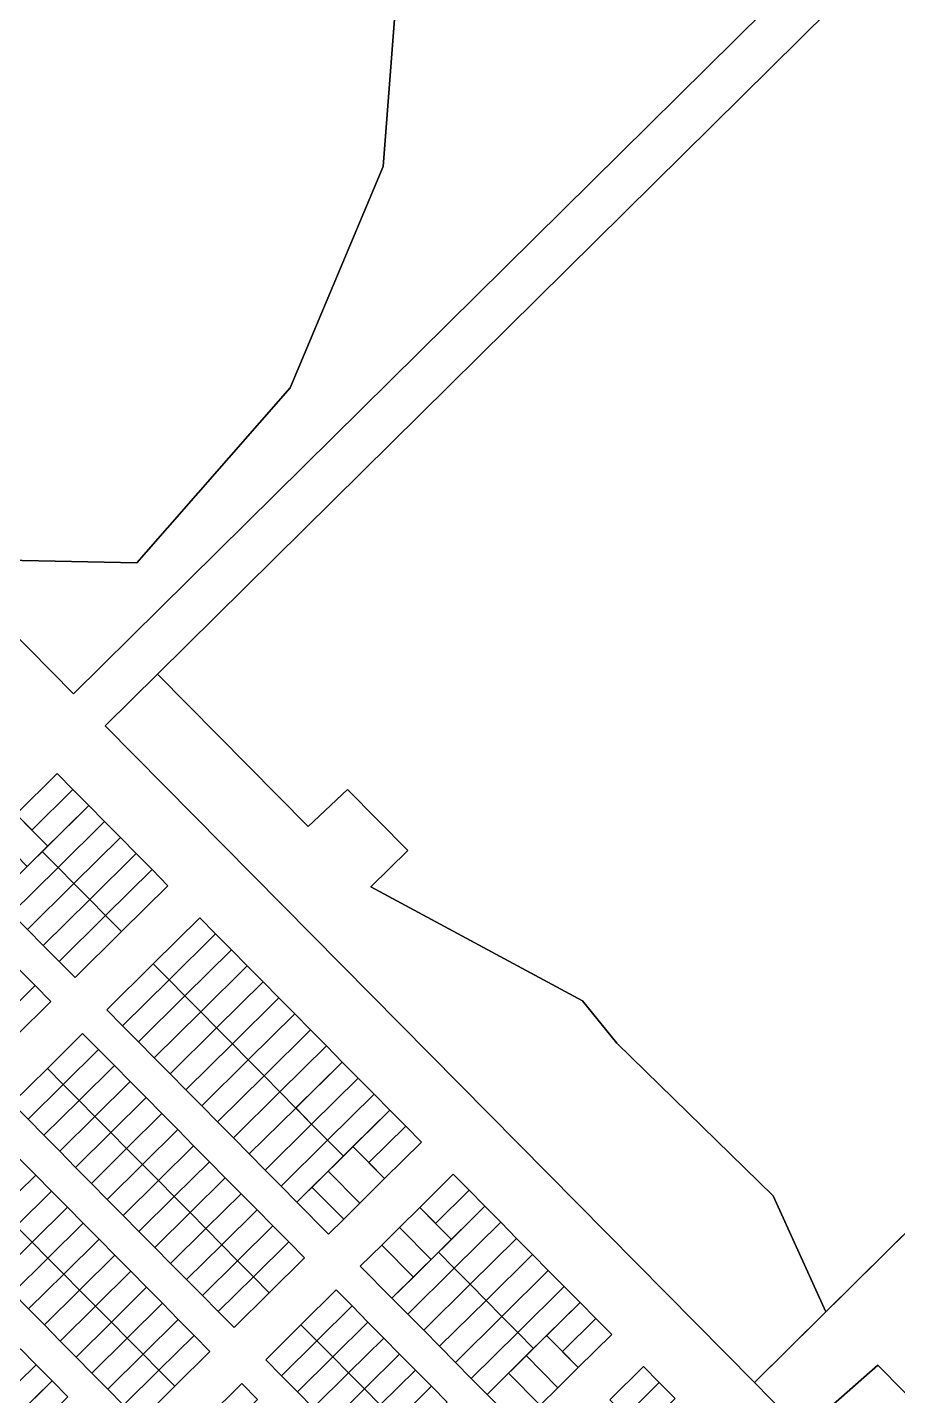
# Model space of a CAD drawing. Header units: metres. Extents: x 5590187 to 5598444, y 6961268 to 6971080.
# Drawn here: x 5596556 to 5596942, y 6967304 to 6967911 of the extents above; entities that cross this region are included whole.
import ezdxf

# ---------------------------------------------------------------- set-up
doc = ezdxf.new("R2010")
doc.units = ezdxf.units.M
doc.layers.add('zz_catastro_fontana', color=7, linetype='Continuous')

msp = doc.modelspace()

# ---------------------------------------------------------------- linework, layer by layer
at = {"layer": 'zz_catastro_fontana'}
for points in [[(5596397.37, 6968485.28), (5596588.7, 6968292.28), (5596603.93, 6968171.74), (5596621.83, 6968124.83), (5596680.43, 6968051.6), (5596722.17, 6967960.72), (5596713.71, 6967849.04), (5596672.45, 6967750.86), (5596604.34, 6967673.19), (5596517.06, 6967674.97), (5596136.27, 6968060.03), (5596189.78, 6968126.59), (5596301.01, 6968059.31), (5596454.98, 6967922.91), (5596477.33, 6967920.97), (5596539.96, 6967915.52), (5596583.16, 6967935.02), (5596597.17, 6967998.49), (5596506.6, 6968111.65), (5596423.83, 6968215.07), (5596397.37, 6968485.28)], [(5596517.06, 6967674.97), (5596604.34, 6967673.19), (5596672.45, 6967750.86), (5596713.71, 6967849.04), (5596722.17, 6967960.72), (5596680.43, 6968051.6), (5596621.83, 6968124.83), (5596603.93, 6968171.74), (5596588.7, 6968292.28), (5596921.08, 6967956.17), (5596576.23, 6967615.14), (5596517.06, 6967674.97)], [(5596613.59, 6967623.95), (5596924.48, 6967931.4), (5596944.64, 6967950.95), (5597028.52, 6967820.13), (5597012.1, 6967797.82), (5597075.17, 6967736.17), (5597115.36, 6967767.23), (5597149.49, 6967665.72), (5597109.24, 6967616.12), (5597126.76, 6967598.97), (5597087.94, 6967516.91), (5596910.11, 6967341.05), (5596886.72, 6967392.46), (5596817.31, 6967460.23), (5596802.08, 6967478.92), (5596708.15, 6967529.48), (5596724.58, 6967545.73), (5596697.86, 6967572.75), (5596680.41, 6967556.38), (5596613.59, 6967623.95)], [(5596899.76, 6967287.99), (5596878.35, 6967309.64), (5597087.94, 6967516.91), (5597126.76, 6967598.97), (5597109.24, 6967616.12), (5597149.49, 6967665.72), (5597185.65, 6967625.21), (5597312.88, 6967374.07), (5597253.72, 6967334.54), (5597210.67, 6967397.96), (5597187.87, 6967383.07), (5597033.94, 6967255.38), (5597004.69, 6967225.45), (5596983.2, 6967253.41), (5596979.71, 6967270.16), (5596933.1, 6967317.31), (5596899.76, 6967287.99)], [(5596613.59, 6967623.95), (5596680.41, 6967556.38), (5596697.86, 6967572.75), (5596724.58, 6967545.73), (5596708.15, 6967529.48), (5596802.08, 6967478.92), (5596817.31, 6967460.23), (5596886.72, 6967392.46), (5596910.11, 6967341.05), (5596878.35, 6967309.64), (5596590.29, 6967600.92), (5596613.59, 6967623.95)], [(5596568.96, 6967579.82), (5596576, 6967572.71), (5596557.81, 6967554.73), (5596550.78, 6967561.84), (5596568.96, 6967579.82)], [(5596576, 6967572.71), (5596583.03, 6967565.6), (5596564.85, 6967547.62), (5596557.81, 6967554.73), (5596576, 6967572.71)], [(5596550.78, 6967561.84), (5596564.85, 6967547.62), (5596555.76, 6967538.63), (5596541.69, 6967552.86), (5596550.78, 6967561.84)], [(5596583.03, 6967565.6), (5596590.06, 6967558.49), (5596569.44, 6967538.1), (5596562.41, 6967545.21), (5596583.03, 6967565.6)], [(5596590.06, 6967558.49), (5596597.09, 6967551.38), (5596576.47, 6967530.99), (5596569.44, 6967538.1), (5596590.06, 6967558.49)], [(5596597.09, 6967551.38), (5596604.12, 6967544.27), (5596583.5, 6967523.88), (5596576.47, 6967530.99), (5596597.09, 6967551.38)], [(5596562.41, 6967545.21), (5596569.44, 6967538.1), (5596548.82, 6967517.71), (5596541.79, 6967524.82), (5596562.41, 6967545.21)], [(5596604.12, 6967544.27), (5596611.15, 6967537.16), (5596590.53, 6967516.77), (5596583.5, 6967523.88), (5596604.12, 6967544.27)], [(5596569.44, 6967538.1), (5596576.47, 6967530.99), (5596555.85, 6967510.6), (5596548.82, 6967517.71), (5596569.44, 6967538.1)], [(5596611.15, 6967537.16), (5596618.18, 6967530.05), (5596597.56, 6967509.66), (5596590.53, 6967516.77), (5596611.15, 6967537.16)], [(5596576.47, 6967530.99), (5596583.5, 6967523.88), (5596562.88, 6967503.49), (5596555.85, 6967510.6), (5596576.47, 6967530.99)], [(5596583.5, 6967523.88), (5596590.53, 6967516.77), (5596569.91, 6967496.38), (5596562.88, 6967503.49), (5596583.5, 6967523.88)], [(5596590.53, 6967516.77), (5596597.56, 6967509.66), (5596576.94, 6967489.27), (5596569.91, 6967496.38), (5596590.53, 6967516.77)], [(5596632.25, 6967515.83), (5596639.28, 6967508.72), (5596618.65, 6967488.32), (5596611.62, 6967495.43), (5596632.25, 6967515.83)], [(5596639.28, 6967508.72), (5596646.31, 6967501.61), (5596625.69, 6967481.22), (5596618.66, 6967488.33), (5596639.28, 6967508.72)], [(5596646.31, 6967501.61), (5596653.34, 6967494.5), (5596632.72, 6967474.11), (5596625.69, 6967481.22), (5596646.31, 6967501.61)], [(5596611.62, 6967495.43), (5596618.65, 6967488.32), (5596598.02, 6967467.92), (5596590.99, 6967475.03), (5596611.62, 6967495.43)], [(5596653.34, 6967494.5), (5596660.37, 6967487.39), (5596639.75, 6967466.99), (5596632.71, 6967474.1), (5596653.34, 6967494.5)], [(5596552.22, 6967492.94), (5596559.25, 6967485.83), (5596543.6, 6967470.36), (5596536.57, 6967477.47), (5596552.22, 6967492.94)], [(5596618.65, 6967488.32), (5596625.68, 6967481.21), (5596605.06, 6967460.82), (5596598.03, 6967467.93), (5596618.65, 6967488.32)], [(5596559.25, 6967485.83), (5596566.28, 6967478.72), (5596550.64, 6967463.25), (5596543.6, 6967470.36), (5596559.25, 6967485.83)], [(5596660.37, 6967487.39), (5596667.41, 6967480.28), (5596646.78, 6967459.88), (5596639.75, 6967466.99), (5596660.37, 6967487.39)], [(5596625.68, 6967481.21), (5596632.71, 6967474.1), (5596612.09, 6967453.71), (5596605.06, 6967460.82), (5596625.68, 6967481.21)], [(5596667.41, 6967480.28), (5596674.44, 6967473.17), (5596653.82, 6967452.78), (5596646.79, 6967459.89), (5596667.41, 6967480.28)], [(5596632.71, 6967474.1), (5596639.75, 6967466.99), (5596619.12, 6967446.59), (5596612.09, 6967453.7), (5596632.71, 6967474.1)], [(5596674.44, 6967473.17), (5596681.47, 6967466.06), (5596660.85, 6967445.67), (5596653.82, 6967452.78), (5596674.44, 6967473.17)], [(5596580.34, 6967464.5), (5596587.37, 6967457.39), (5596571.73, 6967441.92), (5596564.7, 6967449.03), (5596580.34, 6967464.5)], [(5596639.75, 6967466.99), (5596646.78, 6967459.88), (5596626.15, 6967439.48), (5596619.12, 6967446.59), (5596639.75, 6967466.99)], [(5596681.47, 6967466.06), (5596688.5, 6967458.95), (5596667.88, 6967438.56), (5596660.85, 6967445.67), (5596681.47, 6967466.06)], [(5596587.37, 6967457.39), (5596594.41, 6967450.28), (5596578.76, 6967434.81), (5596571.73, 6967441.92), (5596587.37, 6967457.39)], [(5596646.78, 6967459.88), (5596653.81, 6967452.77), (5596633.19, 6967432.38), (5596626.16, 6967439.49), (5596646.78, 6967459.88)], [(5596688.5, 6967458.95), (5596695.53, 6967451.84), (5596674.9, 6967431.44), (5596667.87, 6967438.55), (5596688.5, 6967458.95)], [(5596653.81, 6967452.77), (5596660.84, 6967445.66), (5596640.22, 6967425.27), (5596633.19, 6967432.38), (5596653.81, 6967452.77)], [(5596695.53, 6967451.84), (5596702.56, 6967444.73), (5596681.94, 6967424.34), (5596674.91, 6967431.45), (5596695.53, 6967451.84)], [(5596564.7, 6967449.03), (5596571.73, 6967441.92), (5596556.09, 6967426.45), (5596549.06, 6967433.56), (5596564.7, 6967449.03)], [(5596594.41, 6967450.28), (5596601.44, 6967443.17), (5596585.79, 6967427.7), (5596578.76, 6967434.81), (5596594.41, 6967450.28)], [(5596660.84, 6967445.66), (5596667.87, 6967438.55), (5596647.25, 6967418.16), (5596640.22, 6967425.27), (5596660.84, 6967445.66)], [(5596571.73, 6967441.92), (5596578.76, 6967434.81), (5596563.12, 6967419.34), (5596556.09, 6967426.45), (5596571.73, 6967441.92)], [(5596601.44, 6967443.17), (5596608.47, 6967436.06), (5596592.83, 6967420.59), (5596585.79, 6967427.7), (5596601.44, 6967443.17)], [(5596702.56, 6967444.73), (5596709.6, 6967437.62), (5596688.98, 6967417.23), (5596681.94, 6967424.34), (5596702.56, 6967444.73)], [(5596578.76, 6967434.81), (5596585.79, 6967427.7), (5596570.15, 6967412.23), (5596563.12, 6967419.34), (5596578.76, 6967434.81)], [(5596608.47, 6967436.06), (5596615.5, 6967428.95), (5596599.86, 6967413.48), (5596592.83, 6967420.59), (5596608.47, 6967436.06)], [(5596667.87, 6967438.55), (5596674.9, 6967431.44), (5596654.28, 6967411.04), (5596647.24, 6967418.15), (5596667.87, 6967438.55)], [(5596709.6, 6967437.62), (5596716.63, 6967430.51), (5596696.01, 6967410.12), (5596688.98, 6967417.23), (5596709.6, 6967437.62)], [(5596585.79, 6967427.7), (5596592.83, 6967420.59), (5596577.18, 6967405.12), (5596570.15, 6967412.23), (5596585.79, 6967427.7)], [(5596615.5, 6967428.95), (5596622.53, 6967421.84), (5596606.89, 6967406.37), (5596599.86, 6967413.48), (5596615.5, 6967428.95)], [(5596674.9, 6967431.44), (5596681.94, 6967424.33), (5596661.32, 6967403.94), (5596654.28, 6967411.05), (5596674.9, 6967431.44)], [(5596716.63, 6967430.51), (5596723.66, 6967423.4), (5596707.29, 6967407.21), (5596700.26, 6967414.32), (5596716.63, 6967430.51)], [(5596622.53, 6967421.84), (5596629.56, 6967414.73), (5596613.92, 6967399.26), (5596606.89, 6967406.37), (5596622.53, 6967421.84)], [(5596681.94, 6967424.33), (5596688.97, 6967417.22), (5596668.35, 6967396.83), (5596661.32, 6967403.94), (5596681.94, 6967424.33)], [(5596723.66, 6967423.4), (5596730.69, 6967416.29), (5596714.32, 6967400.1), (5596707.29, 6967407.21), (5596723.66, 6967423.4)], [(5596592.83, 6967420.59), (5596599.86, 6967413.48), (5596584.21, 6967398.01), (5596577.18, 6967405.12), (5596592.83, 6967420.59)], [(5596688.97, 6967417.22), (5596696, 6967410.11), (5596675.38, 6967389.72), (5596668.35, 6967396.83), (5596688.97, 6967417.22)], [(5596599.86, 6967413.48), (5596606.89, 6967406.37), (5596591.25, 6967390.9), (5596584.21, 6967398.01), (5596599.86, 6967413.48)], [(5596629.56, 6967414.73), (5596636.59, 6967407.62), (5596620.95, 6967392.15), (5596613.92, 6967399.26), (5596629.56, 6967414.73)], [(5596700.26, 6967414.32), (5596714.32, 6967400.1), (5596703.29, 6967389.19), (5596689.22, 6967403.41), (5596700.26, 6967414.32)], [(5596552.45, 6967408.79), (5596559.49, 6967401.68), (5596543.84, 6967386.21), (5596536.81, 6967393.32), (5596552.45, 6967408.79)], [(5596606.89, 6967406.37), (5596613.92, 6967399.26), (5596598.28, 6967383.79), (5596591.25, 6967390.9), (5596606.89, 6967406.37)], [(5596636.59, 6967407.62), (5596643.63, 6967400.51), (5596627.98, 6967385.04), (5596620.95, 6967392.15), (5596636.59, 6967407.62)], [(5596689.22, 6967403.41), (5596703.29, 6967389.19), (5596696.14, 6967382.12), (5596682.08, 6967396.34), (5596689.22, 6967403.41)], [(5596559.49, 6967401.68), (5596566.52, 6967394.57), (5596550.87, 6967379.1), (5596543.84, 6967386.21), (5596559.49, 6967401.68)], [(5596613.92, 6967399.26), (5596620.95, 6967392.15), (5596605.31, 6967376.68), (5596598.28, 6967383.79), (5596613.92, 6967399.26)], [(5596643.63, 6967400.51), (5596650.66, 6967393.4), (5596635.02, 6967377.93), (5596627.98, 6967385.04), (5596643.63, 6967400.51)], [(5596744.75, 6967402.07), (5596751.78, 6967394.96), (5596736.92, 6967380.26), (5596729.89, 6967387.37), (5596744.75, 6967402.07)], [(5597233.21, 6967364.75), (5597026.25, 6967160.08), (5596899.76, 6967287.99), (5596933.1, 6967317.31), (5596979.71, 6967270.16), (5596983.2, 6967253.41), (5597004.69, 6967225.45), (5597033.94, 6967255.38), (5597110.9, 6967319.23), (5597187.87, 6967383.07), (5597210.67, 6967397.96), (5597233.21, 6967364.75)], [(5596566.52, 6967394.57), (5596573.55, 6967387.46), (5596557.91, 6967371.99), (5596550.87, 6967379.1), (5596566.52, 6967394.57)], [(5596620.95, 6967392.15), (5596627.98, 6967385.04), (5596612.34, 6967369.57), (5596605.31, 6967376.68), (5596620.95, 6967392.15)], [(5596650.66, 6967393.4), (5596657.69, 6967386.29), (5596642.05, 6967370.82), (5596635.02, 6967377.93), (5596650.66, 6967393.4)], [(5596682.08, 6967396.34), (5596696.14, 6967382.12), (5596689.45, 6967375.5), (5596675.39, 6967389.72), (5596682.08, 6967396.34)], [(5596751.78, 6967394.96), (5596758.82, 6967387.85), (5596743.95, 6967373.15), (5596736.92, 6967380.26), (5596751.78, 6967394.96)], [(5596573.55, 6967387.46), (5596580.58, 6967380.35), (5596564.94, 6967364.88), (5596557.91, 6967371.99), (5596573.55, 6967387.46)], [(5596627.98, 6967385.04), (5596635.02, 6967377.93), (5596619.37, 6967362.46), (5596612.34, 6967369.57), (5596627.98, 6967385.04)], [(5596657.69, 6967386.29), (5596664.72, 6967379.18), (5596649.08, 6967363.71), (5596642.05, 6967370.82), (5596657.69, 6967386.29)], [(5596729.89, 6967387.37), (5596743.95, 6967373.15), (5596734.95, 6967364.25), (5596720.89, 6967378.47), (5596729.89, 6967387.37)], [(5596758.82, 6967387.85), (5596765.85, 6967380.73), (5596745.23, 6967360.34), (5596738.2, 6967367.45), (5596758.82, 6967387.85)], [(5596550.87, 6967379.1), (5596557.91, 6967371.99), (5596542.26, 6967356.52), (5596535.23, 6967363.63), (5596550.87, 6967379.1)], [(5596580.58, 6967380.35), (5596587.61, 6967373.24), (5596571.97, 6967357.77), (5596564.94, 6967364.88), (5596580.58, 6967380.35)], [(5596664.72, 6967379.18), (5596671.75, 6967372.07), (5596656.11, 6967356.6), (5596649.08, 6967363.71), (5596664.72, 6967379.18)], [(5596765.85, 6967380.73), (5596772.88, 6967373.62), (5596752.26, 6967353.23), (5596745.23, 6967360.34), (5596765.85, 6967380.73)], [(5596587.61, 6967373.24), (5596594.64, 6967366.13), (5596579, 6967350.66), (5596571.97, 6967357.77), (5596587.61, 6967373.24)], [(5596635.02, 6967377.93), (5596642.05, 6967370.82), (5596626.4, 6967355.35), (5596619.37, 6967362.46), (5596635.02, 6967377.93)], [(5596720.89, 6967378.47), (5596734.95, 6967364.25), (5596727.06, 6967356.44), (5596713, 6967370.66), (5596720.89, 6967378.47)], [(5596772.88, 6967373.62), (5596779.91, 6967366.51), (5596759.29, 6967346.12), (5596752.26, 6967353.23), (5596772.88, 6967373.62)], [(5596557.91, 6967371.99), (5596564.94, 6967364.88), (5596549.3, 6967349.41), (5596542.26, 6967356.52), (5596557.91, 6967371.99)], [(5596642.05, 6967370.82), (5596649.08, 6967363.71), (5596633.44, 6967348.24), (5596626.4, 6967355.35), (5596642.05, 6967370.82)], [(5596671.75, 6967372.07), (5596678.78, 6967364.96), (5596663.14, 6967349.49), (5596656.11, 6967356.6), (5596671.75, 6967372.07)], [(5596713, 6967370.66), (5596727.06, 6967356.44), (5596717.58, 6967347.06), (5596703.51, 6967361.28), (5596713, 6967370.66)], [(5596738.2, 6967367.45), (5596745.23, 6967360.34), (5596724.61, 6967339.95), (5596717.58, 6967347.06), (5596738.2, 6967367.45)], [(5596779.91, 6967366.51), (5596786.94, 6967359.4), (5596766.32, 6967339.01), (5596759.29, 6967346.12), (5596779.91, 6967366.51)], [(5596564.94, 6967364.88), (5596571.97, 6967357.77), (5596556.33, 6967342.3), (5596549.3, 6967349.41), (5596564.94, 6967364.88)], [(5596594.64, 6967366.13), (5596601.68, 6967359.02), (5596586.03, 6967343.55), (5596579, 6967350.66), (5596594.64, 6967366.13)], [(5596649.08, 6967363.71), (5596656.11, 6967356.6), (5596640.47, 6967341.13), (5596633.44, 6967348.24), (5596649.08, 6967363.71)], [(5596745.23, 6967360.34), (5596752.26, 6967353.23), (5596731.64, 6967332.84), (5596724.61, 6967339.95), (5596745.23, 6967360.34)], [(5596571.97, 6967357.77), (5596579, 6967350.66), (5596563.36, 6967335.19), (5596556.33, 6967342.3), (5596571.97, 6967357.77)], [(5596601.68, 6967359.02), (5596608.71, 6967351.91), (5596593.06, 6967336.44), (5596586.03, 6967343.55), (5596601.68, 6967359.02)], [(5596656.11, 6967356.6), (5596663.14, 6967349.49), (5596647.5, 6967334.02), (5596640.47, 6967341.13), (5596656.11, 6967356.6)], [(5596786.94, 6967359.4), (5596793.97, 6967352.29), (5596773.35, 6967331.9), (5596766.32, 6967339.01), (5596786.94, 6967359.4)], [(5596579, 6967350.66), (5596586.03, 6967343.55), (5596570.39, 6967328.08), (5596563.36, 6967335.19), (5596579, 6967350.66)], [(5596608.71, 6967351.91), (5596615.74, 6967344.8), (5596600.1, 6967329.33), (5596593.06, 6967336.44), (5596608.71, 6967351.91)], [(5596692.85, 6967350.74), (5596699.88, 6967343.62), (5596684.24, 6967328.16), (5596677.2, 6967335.27), (5596692.85, 6967350.74)], [(5596752.26, 6967353.23), (5596759.29, 6967346.12), (5596738.67, 6967325.73), (5596731.64, 6967332.84), (5596752.26, 6967353.23)], [(5596793.97, 6967352.29), (5596801.01, 6967345.18), (5596780.39, 6967324.79), (5596773.35, 6967331.9), (5596793.97, 6967352.29)], [(5596586.03, 6967343.55), (5596593.06, 6967336.44), (5596577.42, 6967320.97), (5596570.39, 6967328.08), (5596586.03, 6967343.55)], [(5596615.74, 6967344.8), (5596622.77, 6967337.69), (5596607.13, 6967322.22), (5596600.1, 6967329.33), (5596615.74, 6967344.8)], [(5596699.88, 6967343.62), (5596706.91, 6967336.51), (5596691.27, 6967321.05), (5596684.24, 6967328.16), (5596699.88, 6967343.62)], [(5596759.29, 6967346.12), (5596766.32, 6967339.01), (5596745.7, 6967318.62), (5596738.67, 6967325.73), (5596759.29, 6967346.12)], [(5596801.01, 6967345.18), (5596808.04, 6967338.07), (5596793.18, 6967323.38), (5596786.14, 6967330.49), (5596801.01, 6967345.18)], [(5596593.06, 6967336.44), (5596600.1, 6967329.33), (5596584.45, 6967313.86), (5596577.42, 6967320.97), (5596593.06, 6967336.44)], [(5596622.77, 6967337.69), (5596629.8, 6967330.58), (5596614.16, 6967315.11), (5596607.13, 6967322.22), (5596622.77, 6967337.69)], [(5596706.91, 6967336.51), (5596713.94, 6967329.4), (5596698.3, 6967313.93), (5596691.27, 6967321.05), (5596706.91, 6967336.51)], [(5596766.32, 6967339.01), (5596773.35, 6967331.9), (5596752.73, 6967311.51), (5596745.7, 6967318.62), (5596766.32, 6967339.01)], [(5596808.04, 6967338.07), (5596815.07, 6967330.96), (5596800.21, 6967316.27), (5596793.18, 6967323.38), (5596808.04, 6967338.07)], [(5596629.8, 6967330.58), (5596636.83, 6967323.47), (5596621.19, 6967308), (5596614.16, 6967315.11), (5596629.8, 6967330.58)], [(5596677.2, 6967335.27), (5596684.24, 6967328.16), (5596668.59, 6967312.69), (5596661.56, 6967319.8), (5596677.2, 6967335.27)], [(5596773.35, 6967331.9), (5596780.39, 6967324.79), (5596759.77, 6967304.4), (5596752.73, 6967311.51), (5596773.35, 6967331.9)], [(5596786.14, 6967330.49), (5596800.21, 6967316.27), (5596791.21, 6967307.36), (5596777.14, 6967321.59), (5596786.14, 6967330.49)], [(5596552.69, 6967324.65), (5596559.72, 6967317.54), (5596544.1, 6967302.09), (5596537.07, 6967309.2), (5596552.69, 6967324.65)], [(5596600.1, 6967329.33), (5596607.13, 6967322.22), (5596591.48, 6967306.75), (5596584.45, 6967313.86), (5596600.1, 6967329.33)], [(5596684.24, 6967328.16), (5596691.27, 6967321.05), (5596675.62, 6967305.58), (5596668.59, 6967312.69), (5596684.24, 6967328.16)], [(5596713.94, 6967329.4), (5596720.97, 6967322.29), (5596705.33, 6967306.82), (5596698.3, 6967313.93), (5596713.94, 6967329.4)], [(5596607.13, 6967322.22), (5596614.16, 6967315.11), (5596598.52, 6967299.64), (5596591.48, 6967306.75), (5596607.13, 6967322.22)], [(5596691.27, 6967321.05), (5596698.3, 6967313.93), (5596682.66, 6967298.47), (5596675.62, 6967305.58), (5596691.27, 6967321.05)], [(5596720.97, 6967322.29), (5596728.01, 6967315.18), (5596712.36, 6967299.71), (5596705.33, 6967306.82), (5596720.97, 6967322.29)], [(5596777.14, 6967321.59), (5596791.21, 6967307.36), (5596783.31, 6967299.56), (5596769.25, 6967313.78), (5596777.14, 6967321.59)], [(5596559.72, 6967317.54), (5596566.76, 6967310.42), (5596551.11, 6967294.96), (5596544.08, 6967302.07), (5596559.72, 6967317.54)], [(5596614.16, 6967315.11), (5596621.19, 6967308), (5596605.55, 6967292.53), (5596598.52, 6967299.64), (5596614.16, 6967315.11)], [(5596698.3, 6967313.93), (5596705.33, 6967306.82), (5596689.69, 6967291.35), (5596682.66, 6967298.47), (5596698.3, 6967313.93)], [(5596728.01, 6967315.18), (5596735.04, 6967308.07), (5596719.39, 6967292.6), (5596712.36, 6967299.71), (5596728.01, 6967315.18)], [(5596769.25, 6967313.78), (5596783.31, 6967299.56), (5596773.83, 6967290.18), (5596759.77, 6967304.4), (5596769.25, 6967313.78)], [(5596829.13, 6967316.74), (5596836.16, 6967309.63), (5596821.3, 6967294.93), (5596814.27, 6967302.04), (5596829.13, 6967316.74)], [(5596566.76, 6967310.42), (5596573.79, 6967303.31), (5596558.16, 6967287.87), (5596551.13, 6967294.98), (5596566.76, 6967310.42)], [(5596650.9, 6967309.25), (5596657.93, 6967302.14), (5596642.29, 6967286.67), (5596635.25, 6967293.78), (5596650.9, 6967309.25)], [(5596705.33, 6967306.82), (5596712.36, 6967299.71), (5596696.72, 6967284.24), (5596689.69, 6967291.35), (5596705.33, 6967306.82)], [(5596735.04, 6967308.07), (5596742.07, 6967300.96), (5596726.43, 6967285.49), (5596719.39, 6967292.6), (5596735.04, 6967308.07)], [(5596836.16, 6967309.63), (5596843.19, 6967302.52), (5596828.33, 6967287.82), (5596821.3, 6967294.93), (5596836.16, 6967309.63)]]:
    msp.add_lwpolyline(points, close=True, dxfattribs=at)

doc.saveas('drawing.dxf')
